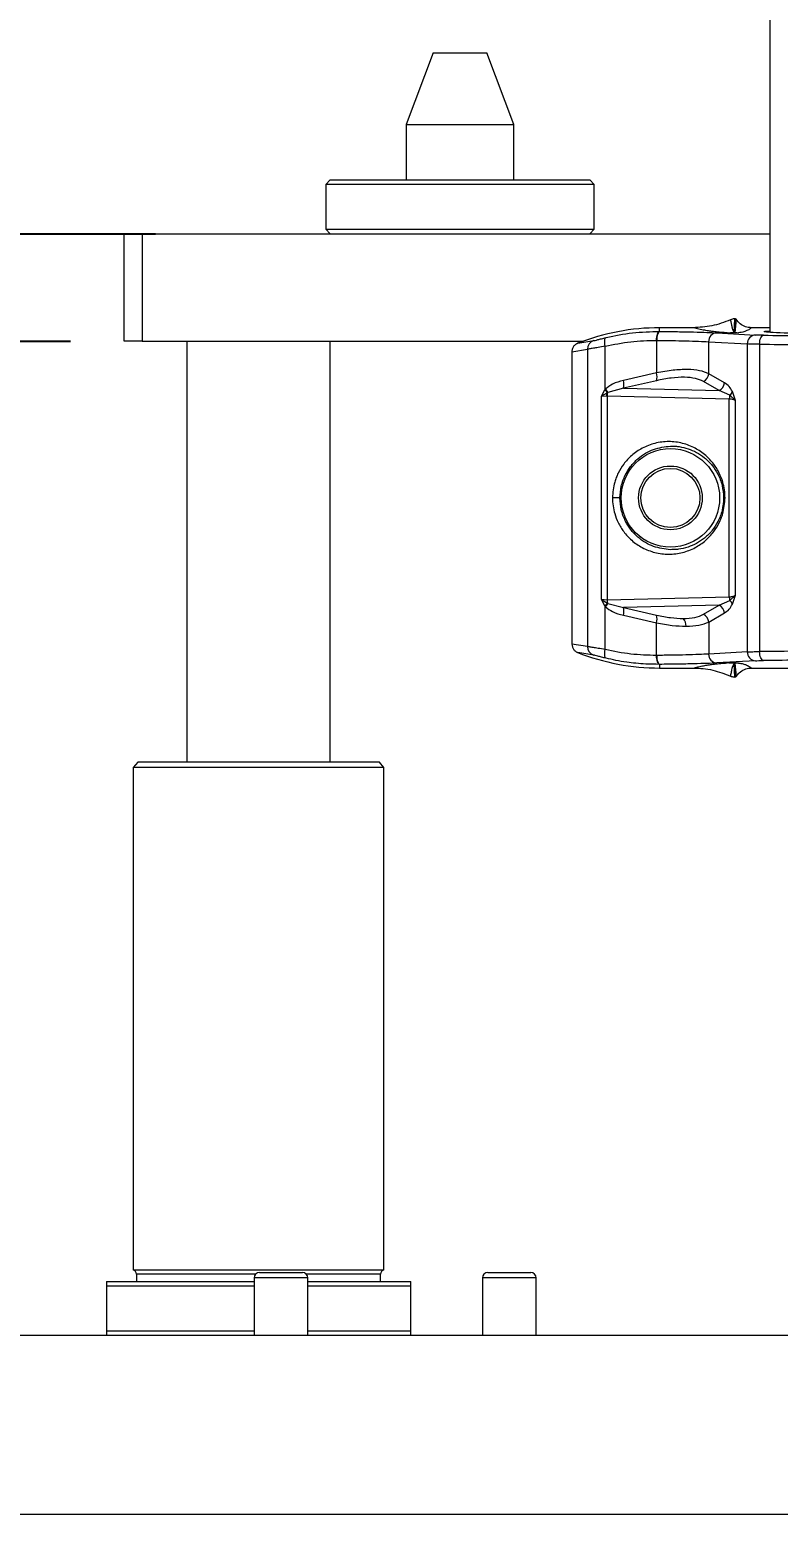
# Model space of a CAD drawing. Header units: millimetres. Extents: x 29 to 2500, y -68 to 1852.
# Drawn here: x 1131.2 to 1214.8, y 196.4 to 362.2 of the extents above; entities that cross this region are included whole.
import ezdxf

# ---------------------------------------------------------------- set-up
doc = ezdxf.new("R2010")
doc.units = ezdxf.units.MM
doc.header["$LTSCALE"] = 6
doc.layers.add('1', color=70, linetype='Continuous')
doc.styles.add('SLDTEXTSTYLE2', font='TXT', dxfattribs={"width": 0.7})
doc.dimstyles.new('SLDDIMSTYLE1', dxfattribs={"dimtxt": 18.169434, "dimasz": 4.5, "dimexe": 0, "dimexo": 0.0625, "dimgap": 4.542358, "dimtad": 0, "dimtih": 1, "dimtoh": 1, "dimrnd": 1e-09, "dimzin": 12, "dimdsep": 46, "dimtxsty": 'SLDTEXTSTYLE2', "dimblk1": 'NONE', "dimblk2": 'NONE', "dimsah": 1, "dimcen": 0.09, "dimadec": 0, "dimazin": 3, "dimtfac": 1, "dimtdec": 3, "dimtofl": 0, "dimtmove": 0, "dimatfit": 3, "dimldrblk": 'NONE', "dimfxl": 0, "dimfrac": 2, "dimtolj": 1, "dimtzin": 12, "dimarcsym": 0})
doc.dimstyles.new('SLDDIMSTYLE2', dxfattribs={"dimtxt": 18.169434, "dimasz": 4.5, "dimexe": 0, "dimexo": 0.0625, "dimgap": 4.542358, "dimtad": 0, "dimtih": 1, "dimtoh": 1, "dimdec": 0, "dimrnd": 1e-09, "dimzin": 12, "dimdsep": 46, "dimtxsty": 'SLDTEXTSTYLE2', "dimblk1": 'NONE', "dimblk2": 'NONE', "dimsah": 1, "dimcen": 0.09, "dimadec": 0, "dimazin": 3, "dimtfac": 1, "dimtdec": 3, "dimtofl": 0, "dimtmove": 0, "dimatfit": 3, "dimldrblk": 'NONE', "dimfxl": 0, "dimfrac": 2, "dimtolj": 1, "dimtzin": 12, "dimarcsym": 0})

# ---------------------------------------------------------------- blocks, each defined once
blk = doc.blocks.new('_D_2')
at = {"layer": '1'}
for p, q in [((912.6, 322.7), (942.6, 327.39)), ((942.6, 327.39), (1135.77, 327.39)), ((912.6, 322.7), (882.6, 322.7))]:
    blk.add_line(p, q, dxfattribs=at)
at = {"layer": '1', "insert": (846.18, 332.58), "char_height": 15.875, "attachment_point": 1, "style": 'SLDTEXTSTYLE2'}
blk.add_mtext('131', dxfattribs=at)
blk = doc.blocks.new('_None')
blk = doc.blocks.new('_D_3')
at = {"layer": '1'}
for p, q in [((912.6, 344.08), (882.6, 344.08)), ((912.6, 344.08), (942.6, 339.39)), ((942.6, 339.39), (1145.27, 339.39))]:
    blk.add_line(p, q, dxfattribs=at)
at = {"layer": '1', "insert": (846.18, 353.96), "char_height": 15.875, "attachment_point": 1, "style": 'SLDTEXTSTYLE2'}
blk.add_mtext('143', dxfattribs=at)
blk = doc.blocks.new('_D_4')
at = {"layer": '1'}
blk.add_line((1333.27, 386.69), (882.6, 386.69), dxfattribs=at)
at = {"layer": '1', "insert": (846.18, 396.57), "char_height": 15.875, "attachment_point": 1, "style": 'SLDTEXTSTYLE2'}
blk.add_mtext('190', dxfattribs=at)
blk = doc.blocks.new('_D_5')
at = {"layer": '1'}
blk.add_line((1186.4, 444.89), (882.6, 444.89), dxfattribs=at)
at = {"layer": '1', "insert": (846.18, 454.77), "char_height": 15.875, "attachment_point": 1, "style": 'SLDTEXTSTYLE2'}
blk.add_mtext('249', dxfattribs=at)

msp = doc.modelspace()

# ---------------------------------------------------------------- linework, layer by layer
at = {"color": 7, "linetype": 'Continuous', "lineweight": 18}
for p, q in [((1213.865, 401.89), (1213.865, 328.37)), ((1176.265, 359.59), (1173.265, 351.59)), ((1176.265, 359.59), (1182.265, 359.59)), ((1185.265, 351.59), (1182.265, 359.59)), ((1173.265, 351.59), (1173.265, 345.39)), ((1173.265, 351.59), (1185.265, 351.59)), ((1185.265, 345.39), (1185.265, 351.59)), ((1164.765, 345.39), (1164.265, 344.89)), ((1164.265, 344.89), (1164.265, 339.89)), ((1189.265, 344.89), (1164.265, 344.89)), ((1164.765, 345.39), (1188.932, 345.39)), ((1188.932, 345.39), (1193.765, 345.39)), ((1194.265, 344.89), (1189.265, 344.89)), ((1194.265, 344.89), (1193.765, 345.39)), ((1194.265, 339.89), (1194.265, 344.89)), ((1164.265, 339.89), (1164.765, 339.39)), ((1164.265, 339.89), (1189.265, 339.89)), ((1189.265, 339.89), (1194.265, 339.89)), ((1193.765, 339.39), (1194.265, 339.89)), ((1141.765, 327.39), (1141.765, 339.39)), ((1141.765, 339.39), (1143.765, 339.39)), ((1143.765, 339.39), (1143.765, 327.39)), ((1143.765, 339.39), (1213.865, 339.39)), ((1201.563, 328.48), (1201.544, 328.48)), ((1201.563, 328.48), (1201.563, 328.89)), ((1205.323, 328.89), (1201.563, 328.89)), ((1207.948, 328.327), (1212.26, 328.078)), ((1209.965, 328.287), (1209.097, 328.326)), ((1209.872, 328.378), (1209.965, 329.89)), ((1209.872, 328.378), (1209.95, 328.374)), ((1209.965, 329.89), (1209.95, 328.374)), ((1209.95, 328.374), (1209.965, 328.287)), ((1209.965, 328.287), (1210.003, 328.371)), ((1210.375, 328.332), (1209.965, 328.287)), ((1210.003, 328.371), (1210.133, 329.799)), ((1213.865, 328.89), (1211.809, 328.89)), ((1143.765, 327.39), (1141.765, 327.39)), ((1143.765, 327.39), (1193.034, 327.39)), ((1148.765, 327.39), (1148.765, 280.39)), ((1164.765, 280.39), (1164.765, 327.39)), ((1192.406, 327.152), (1194.199, 327.45)), ((1195.491, 322.034), (1195.491, 326.824)), ((1201.216, 327.48), (1201.216, 323.846)), ((1201.216, 327.48), (1201.233, 327.48)), ((1207.037, 323.756), (1207.037, 327.327)), ((1207.037, 327.327), (1211.349, 327.078)), ((1211.349, 327.078), (1211.349, 292.702)), ((1212.725, 327.053), (1212.725, 292.727)), ((1191.765, 326.219), (1193.507, 326.496)), ((1191.765, 326.219), (1191.765, 293.561)), ((1193.507, 326.496), (1193.507, 293.285)), ((1201.216, 323.846), (1197.513, 322.999)), ((1208.795, 322.739), (1207.037, 323.756)), ((1195.064, 321.245), (1195.442, 321.961)), ((1195.442, 321.961), (1195.491, 322.034)), ((1195.735, 321.632), (1195.651, 321.586)), ((1195.791, 321.668), (1195.735, 321.632)), ((1197.514, 322.133), (1195.791, 321.668)), ((1201.217, 322.98), (1197.514, 322.133)), ((1197.514, 322.133), (1208.214, 321.873)), ((1208.214, 321.873), (1206.456, 322.891)), ((1209.403, 321.365), (1208.214, 321.873)), ((1210.033, 320.765), (1209.693, 321.759)), ((1195.651, 321.586), (1195.064, 321.245)), ((1195.064, 321.245), (1195.624, 321.304)), ((1195.064, 298.536), (1195.064, 321.245)), ((1195.624, 321.304), (1195.693, 321.303)), ((1195.693, 321.303), (1195.693, 298.477)), ((1195.693, 321.303), (1209.343, 320.971)), ((1209.343, 298.809), (1209.343, 320.971)), ((1210.033, 320.765), (1209.403, 321.365)), ((1210.033, 299.015), (1210.033, 320.765)), ((1197.133, 309.89), (1196.292, 309.89)), ((1208.863, 309.89), (1208.704, 309.89)), ((1195.064, 298.536), (1195.735, 298.148)), ((1195.693, 298.477), (1195.064, 298.536)), ((1195.442, 297.82), (1195.064, 298.536)), ((1209.343, 298.809), (1195.693, 298.477)), ((1208.214, 297.907), (1209.403, 298.415)), ((1209.403, 298.415), (1210.033, 299.015)), ((1209.693, 298.021), (1210.033, 299.015)), ((1195.491, 297.746), (1195.442, 297.82)), ((1195.491, 292.956), (1195.491, 297.746)), ((1195.735, 298.148), (1195.791, 298.112)), ((1195.791, 298.112), (1197.514, 297.647)), ((1197.513, 296.781), (1201.216, 295.934)), ((1208.214, 297.907), (1197.514, 297.647)), ((1197.514, 297.647), (1201.217, 296.8)), ((1206.456, 296.89), (1208.214, 297.907)), ((1207.037, 296.024), (1208.795, 297.041)), ((1201.216, 292.3), (1201.216, 295.934)), ((1207.037, 296.024), (1207.037, 292.453)), ((1193.507, 293.285), (1191.765, 293.561)), ((1194.199, 292.331), (1192.406, 292.628)), ((1201.233, 292.3), (1201.216, 292.3)), ((1211.349, 292.702), (1207.037, 292.453)), ((1201.544, 291.301), (1201.563, 291.301)), ((1201.563, 291.301), (1201.563, 290.89)), ((1201.563, 290.89), (1205.323, 290.89)), ((1212.26, 291.702), (1207.948, 291.454)), ((1209.097, 291.454), (1209.965, 291.493)), ((1209.95, 291.406), (1209.872, 291.402)), ((1209.965, 289.89), (1209.872, 291.402)), ((1209.965, 291.493), (1209.95, 291.406)), ((1209.95, 291.406), (1209.965, 289.89)), ((1209.965, 291.493), (1210.375, 291.448)), ((1210.003, 291.409), (1209.965, 291.493)), ((1210.133, 289.981), (1210.003, 291.409)), ((1211.809, 290.89), (1219.508, 290.89)), ((1143.265, 280.39), (1142.765, 279.79)), ((1156.765, 280.39), (1143.265, 280.39)), ((1170.265, 280.39), (1156.765, 280.39)), ((1170.765, 279.79), (1170.265, 280.39)), ((1142.765, 279.79), (1142.765, 223.673)), ((1170.765, 279.79), (1142.765, 279.79)), ((1170.765, 223.673), (1170.765, 279.79)), ((1139.765, 222.39), (1139.765, 221.89)), ((1139.765, 222.39), (1156.265, 222.39)), ((1142.765, 223.673), (1170.765, 223.673)), ((1143.135, 223.19), (1143.135, 222.39)), ((1156.418, 223.19), (1143.135, 223.19)), ((1156.265, 222.79), (1156.265, 216.39)), ((1162.265, 222.79), (1156.265, 222.79)), ((1156.865, 223.39), (1161.665, 223.39)), ((1170.395, 223.19), (1162.113, 223.19)), ((1162.265, 216.39), (1162.265, 222.79)), ((1162.265, 222.39), (1173.765, 222.39)), ((1170.395, 222.39), (1170.395, 223.19)), ((1173.765, 221.89), (1173.765, 222.39)), ((1181.765, 222.79), (1181.765, 216.39)), ((1187.765, 222.79), (1181.765, 222.79)), ((1182.365, 223.39), (1187.165, 223.39)), ((1187.765, 216.39), (1187.765, 222.79)), ((1139.765, 221.89), (1156.265, 221.89)), ((1139.765, 221.89), (1139.765, 216.89)), ((1162.265, 221.89), (1173.765, 221.89)), ((1173.765, 216.89), (1173.765, 221.89)), ((943.765, 216.39), (1489.765, 216.39)), ((1139.765, 216.89), (1156.265, 216.89)), ((1139.765, 216.89), (1139.765, 216.39)), ((1162.265, 216.89), (1173.765, 216.89)), ((1173.765, 216.39), (1173.765, 216.89)), ((943.765, 196.39), (1489.765, 196.39))]:
    msp.add_line(p, q, dxfattribs=at)
at = {"color": 7, "linetype": 'Continuous', "lineweight": 18, "flags": 128}
for points in [[(1201.216, 327.48), (1201.224, 327.672), (1201.243, 327.857), (1201.274, 328.028), (1201.315, 328.178), (1201.364, 328.303), (1201.42, 328.397), (1201.481, 328.456), (1201.544, 328.48)], [(1201.563, 328.48), (1201.5, 328.456), (1201.439, 328.397), (1201.382, 328.303), (1201.333, 328.178), (1201.292, 328.028), (1201.261, 327.857), (1201.241, 327.672), (1201.233, 327.48)], [(1195.491, 326.824), (1195.458, 327.002), (1195.438, 327.173), (1195.43, 327.333), (1195.435, 327.476), (1195.453, 327.598), (1195.484, 327.693), (1195.525, 327.759), (1195.577, 327.794)], [(1212.725, 327.053), (1212.736, 327.245), (1212.763, 327.43), (1212.805, 327.601), (1212.861, 327.752), (1212.929, 327.876), (1213.007, 327.97), (1213.09, 328.03), (1213.177, 328.053)], [(1195.577, 291.987), (1195.525, 292.021), (1195.484, 292.088), (1195.453, 292.183), (1195.435, 292.304), (1195.43, 292.447), (1195.438, 292.607), (1195.458, 292.779), (1195.491, 292.956)], [(1201.544, 291.301), (1201.481, 291.324), (1201.42, 291.384), (1201.364, 291.478), (1201.315, 291.602), (1201.274, 291.753), (1201.243, 291.923), (1201.224, 292.108), (1201.216, 292.3)], [(1201.233, 292.3), (1201.241, 292.108), (1201.261, 291.923), (1201.292, 291.753), (1201.333, 291.602), (1201.382, 291.478), (1201.439, 291.384), (1201.5, 291.324), (1201.563, 291.301)], [(1213.177, 291.727), (1213.09, 291.751), (1213.007, 291.81), (1212.929, 291.904), (1212.861, 292.028), (1212.805, 292.179), (1212.763, 292.35), (1212.736, 292.535), (1212.725, 292.727)]]:
    msp.add_lwpolyline(points, dxfattribs=at)
at = {"color": 7, "linetype": 'Continuous', "lineweight": 18}
for radius in [5.5, 3.562, 3.3]:
    msp.add_circle((1202.765, 309.89), radius, dxfattribs=at)
for centre, radius, start, end in [((1201.563, 303.89), 25, 90, 111.48817), ((1208.007, 327.358), 0.971, 93.51682, 181.82229), ((1208.982, 335.818), 7.493, 270.87884, 276.82405), ((1209.965, 328.174), 0.2, 79.29201, 94.41059), ((1210.387, 330.231), 1.899, 258.31629, 269.63758), ((1194.503, 326.501), 0.996, 107.78118, 180.3386), ((1212.32, 327.109), 0.971, 93.51682, 181.82229), ((1199.612, 323.412), 1.662, 344.93351, 15.13565), ((1205.936, 323.868), 1.107, 297.99934, 354.22857), ((1193.488, 319.92), 2.825, 37.29853, 46.24351), ((1193.444, 320.049), 2.851, 34.59363, 44.11711), ((1197.129, 321.286), 1.436, 166.07539, 179.32044), ((1195.909, 322.565), 1.662, 344.93351, 15.13565), ((1207.694, 322.85), 1.107, 297.99934, 354.22857), ((1208.763, 322.141), 1.006, 309.5552, 337.71844), ((1197.113, 321.306), 1.489, 169.12976, 180.04985), ((1210.763, 320.956), 1.42, 163.23978, 179.37663), ((1197.129, 298.494), 1.436, 180.67956, 193.92461), ((1210.763, 298.825), 1.42, 180.62337, 196.76022), ((1208.763, 297.64), 1.006, 22.28156, 50.44481), ((1193.488, 299.86), 2.825, 313.75649, 322.70147), ((1193.444, 299.731), 2.851, 315.88289, 325.40637), ((1195.909, 297.215), 1.662, 344.86435, 15.06649), ((1199.612, 296.368), 1.662, 344.86435, 15.06649), ((1205.936, 295.913), 1.107, 5.77143, 62.00066), ((1207.694, 296.93), 1.107, 5.77143, 62.00066), ((1203.345, 295.611), 1.165, 357.36866, 44.20936), ((1201.563, 315.89), 25, 248.51183, 270), ((1194.503, 293.279), 0.996, 179.6614, 252.21882), ((1208.007, 292.422), 0.971, 178.17771, 266.48318), ((1212.32, 292.671), 0.971, 178.17771, 266.48318), ((1208.982, 283.962), 7.493, 83.17595, 89.12116), ((1209.965, 291.606), 0.2, 265.58941, 280.70799), ((1210.387, 289.55), 1.899, 90.36242, 101.68371), ((1142.635, 223.19), 0.5, 360, 74.92994), ((1156.865, 222.79), 0.6, 90, 180), ((1161.665, 222.79), 0.6, 360, 90), ((1170.895, 223.19), 0.5, 105.07006, 180), ((1182.365, 222.79), 0.6, 90, 180), ((1187.165, 222.79), 0.6, 360, 90)]:
    msp.add_arc(centre, radius, start, end, dxfattribs=at)
for points, knots in [([(1195.577, 327.794), (1196.563, 328), (1198.533, 328.411), (1200.541, 328.457), (1201.544, 328.48)], [0, 0, 0, 0, 0.5003915, 1, 1, 1, 1]), ([(1201.563, 328.48), (1202.242, 328.472), (1203.613, 328.457), (1205.398, 328.422), (1206.916, 328.378), (1207.606, 328.344), (1207.948, 328.327)], [0, 0, 0, 0, 0.2474072, 0.4999671, 0.7525446, 1, 1, 1, 1]), ([(1209.472, 329.784), (1209.134, 329.644), (1208.459, 329.365), (1207.077, 328.993), (1206.017, 328.931), (1205.323, 328.89)], [0, 0, 0, 0, 0.2565385, 0.5130759, 1, 1, 1, 1]), ([(1209.097, 328.326), (1208.94, 328.334), (1208.574, 328.354), (1208.161, 328.39), (1207.756, 328.432), (1207.417, 328.476), (1207.124, 328.518), (1206.858, 328.56), (1206.44, 328.633), (1205.9, 328.744), (1205.525, 328.839), (1205.323, 328.89)], [0, 0, 0, 0, 0.0483757, 0.1133258, 0.1953807, 0.2760452, 0.3441806, 0.4188663, 0.5001206, 0.730315, 1, 1, 1, 1]), ([(1209.965, 329.89), (1209.922, 329.889), (1209.835, 329.886), (1209.668, 329.859), (1209.55, 329.813), (1209.472, 329.784)], [0, 0, 0, 0, 0.2555989, 0.5111977, 1, 1, 1, 1]), ([(1209.472, 329.784), (1209.492, 329.665), (1209.531, 329.429), (1209.608, 329.075), (1209.685, 328.724), (1209.81, 328.492), (1209.872, 328.378)], [0, 0, 0, 0, 0.2530803, 0.5055064, 0.7567394, 1, 1, 1, 1]), ([(1210.133, 329.799), (1210.123, 329.813), (1210.107, 329.833), (1210.081, 329.854), (1210.06, 329.867), (1210.037, 329.877), (1210.006, 329.887), (1209.981, 329.889), (1209.965, 329.89)], [0, 0, 0, 0, 0.25401172, 0.38025731, 0.50650336, 0.63274981, 0.75899659, 1, 1, 1, 1]), ([(1211.809, 328.89), (1211.64, 328.903), (1211.248, 328.932), (1210.676, 329.199), (1210.309, 329.541), (1210.158, 329.762), (1210.133, 329.799)], [0, 0, 0, 0, 0.2545822, 0.5936826, 0.9327641, 1, 1, 1, 1]), ([(1211.809, 328.89), (1211.764, 328.853), (1211.678, 328.781), (1211.512, 328.675), (1211.339, 328.586), (1211.157, 328.511), (1210.957, 328.445), (1210.751, 328.385), (1210.482, 328.347), (1210.375, 328.332)], [0, 0, 0, 0, 0.2018627, 0.3855972, 0.5662945, 0.6775123, 0.7915409, 0.9169462, 1, 1, 1, 1]), ([(1221.765, 328.227), (1221.304, 328.228), (1219.911, 328.229), (1217.645, 328.25), (1215.368, 328.296), (1213.775, 328.361), (1213.153, 328.434), (1213.219, 328.493), (1213.758, 328.521), (1213.865, 328.526)], [0, 0, 0, 0, 0.0847385, 0.2559797, 0.4310534, 0.6061784, 0.7813667, 0.9565873, 1, 1, 1, 1]), ([(1192.406, 327.152), (1192.303, 327.1), (1192.099, 326.996), (1191.882, 326.723), (1191.778, 326.45), (1191.768, 326.278), (1191.765, 326.219)], [0, 0, 0, 0, 0.2846901, 0.5694505, 0.8523325, 1, 1, 1, 1]), ([(1195.491, 326.824), (1195.209, 326.778), (1194.71, 326.697), (1194.114, 326.592), (1193.685, 326.519), (1193.565, 326.503), (1193.507, 326.496)], [0, 0, 0, 0, 0.2826531, 0.4995804, 0.758587, 1, 1, 1, 1]), ([(1194.199, 327.45), (1194.242, 327.458), (1194.329, 327.475), (1194.65, 327.559), (1195.068, 327.668), (1195.407, 327.752), (1195.577, 327.794)], [0, 0, 0, 0, 0.2501017, 0.50016, 0.7502237, 1, 1, 1, 1]), ([(1195.491, 326.824), (1196.436, 327.021), (1198.326, 327.416), (1200.252, 327.459), (1201.216, 327.48)], [0, 0, 0, 0, 0.4996249, 1, 1, 1, 1]), ([(1201.233, 327.48), (1201.799, 327.473), (1202.97, 327.459), (1204.561, 327.425), (1206.016, 327.382), (1206.69, 327.346), (1207.037, 327.327)], [0, 0, 0, 0, 0.2267031, 0.4689409, 0.7267087, 1, 1, 1, 1]), ([(1212.725, 327.053), (1212.451, 327.056), (1211.869, 327.062), (1211.529, 327.073), (1211.349, 327.078)], [0, 0, 0, 0, 0.4706538, 1, 1, 1, 1]), ([(1213.177, 328.053), (1212.983, 328.056), (1212.596, 328.062), (1212.372, 328.073), (1212.26, 328.078)], [0, 0, 0, 0, 0.4999716, 1, 1, 1, 1]), ([(1212.725, 327.053), (1214.182, 327.038), (1217.069, 327.008), (1221.765, 326.996), (1226.461, 327.008), (1229.348, 327.038), (1230.805, 327.053)], [0, 0, 0, 0, 0.2523369, 0.5, 0.7476644, 1, 1, 1, 1]), ([(1213.177, 328.053), (1214.528, 328.038), (1217.269, 328.007), (1221.765, 327.995), (1226.262, 328.007), (1229.002, 328.038), (1230.353, 328.053)], [0, 0, 0, 0, 0.2465356, 0.5, 0.7534644, 1, 1, 1, 1]), ([(1207.037, 323.756), (1206.721, 323.884), (1206.097, 324.135), (1204.712, 324.253), (1203.085, 324.181), (1201.844, 323.959), (1201.216, 323.846)], [0, 0, 0, 0, 0.2536479, 0.5005611, 0.7475629, 1, 1, 1, 1]), ([(1206.456, 322.891), (1206.177, 323.016), (1205.618, 323.268), (1204.366, 323.388), (1202.887, 323.315), (1201.772, 323.091), (1201.217, 322.98)], [0, 0, 0, 0, 0.2495561, 0.5006901, 0.7514536, 1, 1, 1, 1]), ([(1197.513, 322.999), (1197.096, 322.895), (1196.361, 322.711), (1195.754, 322.238), (1195.491, 322.034)], [0, 0, 0, 0, 0.5672743, 1, 1, 1, 1]), ([(1209.693, 321.759), (1209.574, 321.96), (1209.301, 322.422), (1208.978, 322.625), (1208.795, 322.739)], [0, 0, 0, 0, 0.4362743, 1, 1, 1, 1]), ([(1209.343, 320.971), (1209.481, 320.958), (1209.763, 320.933), (1209.942, 320.821), (1210.033, 320.765)], [0, 0, 0, 0, 0.4899747, 1, 1, 1, 1]), ([(1208.863, 309.89), (1208.851, 310.188), (1208.826, 310.789), (1208.613, 311.729), (1208.305, 312.525), (1207.945, 313.179), (1207.596, 313.691), (1207.185, 314.182), (1206.515, 314.828), (1205.505, 315.516), (1204.105, 316.049), (1202.578, 316.238), (1201.051, 316.049), (1199.651, 315.516), (1198.641, 314.829), (1197.971, 314.182), (1197.44, 313.548), (1197.016, 312.865), (1196.711, 312.163), (1196.403, 311.28), (1196.34, 310.492), (1196.292, 309.89)], [0, 0, 0, 0, 0.0380687, 0.0767946, 0.1247251, 0.152566, 0.1812714, 0.2139593, 0.2477484, 0.3243812, 0.4097376, 0.5001816, 0.5906257, 0.675982, 0.7526149, 0.7863771, 0.8190918, 0.8755599, 0.899812, 0.9235557, 1, 1, 1, 1]), ([(1197.133, 309.89), (1197.162, 310.329), (1197.224, 311.237), (1197.679, 312.436), (1198.322, 313.469), (1199.354, 314.545), (1200.863, 315.443), (1202.132, 315.596), (1202.765, 315.672)], [0, 0, 0, 0, 0.1210832, 0.250308, 0.3682324, 0.5013638, 0.7511256, 1, 1, 1, 1]), ([(1202.765, 315.672), (1202.995, 315.671), (1203.291, 315.669), (1203.621, 315.632), (1204.049, 315.573), (1205.06, 315.336), (1206.336, 314.663), (1207.428, 313.58), (1208.106, 312.542), (1208.6, 311.311), (1208.669, 310.364), (1208.704, 309.89)], [0, 0, 0, 0, 0.08664703, 0.11196644, 0.12525124, 0.24951121, 0.49874961, 0.63188783, 0.74892675, 0.87425568, 1, 1, 1, 1]), ([(1196.292, 309.89), (1196.305, 309.592), (1196.329, 308.991), (1196.543, 308.051), (1196.851, 307.255), (1197.211, 306.601), (1197.56, 306.089), (1197.971, 305.599), (1198.641, 304.952), (1199.651, 304.265), (1201.051, 303.731), (1202.578, 303.543), (1204.105, 303.731), (1205.505, 304.265), (1206.515, 304.952), (1207.185, 305.599), (1207.716, 306.232), (1208.139, 306.915), (1208.445, 307.617), (1208.753, 308.5), (1208.815, 309.289), (1208.863, 309.89)], [0, 0, 0, 0, 0.0380687, 0.0767946, 0.1247251, 0.152566, 0.1812714, 0.2139593, 0.2477484, 0.3243812, 0.4097376, 0.5001816, 0.5906257, 0.675982, 0.7526149, 0.7863771, 0.8190918, 0.8755599, 0.899812, 0.9235557, 1, 1, 1, 1]), ([(1202.765, 304.108), (1202.13, 304.185), (1200.861, 304.338), (1199.353, 305.236), (1198.323, 306.31), (1197.68, 307.341), (1197.224, 308.541), (1197.162, 309.45), (1197.133, 309.89)], [0, 0, 0, 0, 0.2496373, 0.49861, 0.6314941, 0.7492234, 0.8787033, 1, 1, 1, 1]), ([(1208.704, 309.89), (1208.669, 309.416), (1208.6, 308.469), (1208.106, 307.238), (1207.428, 306.2), (1206.336, 305.117), (1205.027, 304.426), (1203.948, 304.185), (1203.291, 304.111), (1202.995, 304.11), (1202.765, 304.108)], [0, 0, 0, 0, 0.1257555, 0.2511128, 0.3681985, 0.5014013, 0.7504833, 0.8879623, 0.9133108, 1, 1, 1, 1]), ([(1210.033, 299.015), (1209.942, 298.959), (1209.763, 298.848), (1209.481, 298.822), (1209.343, 298.809)], [0, 0, 0, 0, 0.5100253, 1, 1, 1, 1]), ([(1195.491, 297.746), (1195.754, 297.542), (1196.361, 297.07), (1197.096, 296.885), (1197.513, 296.781)], [0, 0, 0, 0, 0.4327257, 1, 1, 1, 1]), ([(1201.217, 296.8), (1201.751, 296.691), (1202.812, 296.473), (1203.726, 296.44), (1204.18, 296.423)], [0, 0, 0, 0, 0.5029257, 1, 1, 1, 1]), ([(1204.18, 296.423), (1204.642, 296.444), (1205.573, 296.486), (1206.16, 296.754), (1206.456, 296.89)], [0, 0, 0, 0, 0.4964076, 1, 1, 1, 1]), ([(1208.795, 297.041), (1208.978, 297.156), (1209.301, 297.359), (1209.574, 297.82), (1209.693, 298.021)], [0, 0, 0, 0, 0.5637257, 1, 1, 1, 1]), ([(1201.216, 295.934), (1201.814, 295.824), (1202.995, 295.607), (1204.008, 295.574), (1204.509, 295.557)], [0, 0, 0, 0, 0.5054558, 1, 1, 1, 1]), ([(1204.509, 295.557), (1205.018, 295.578), (1206.051, 295.619), (1206.706, 295.888), (1207.037, 296.024)], [0, 0, 0, 0, 0.493251, 1, 1, 1, 1]), ([(1191.765, 293.561), (1191.776, 293.449), (1191.798, 293.225), (1191.971, 292.928), (1192.187, 292.728), (1192.347, 292.655), (1192.406, 292.628)], [0, 0, 0, 0, 0.2793396, 0.5586098, 0.8397034, 1, 1, 1, 1]), ([(1195.491, 292.956), (1195.209, 293.002), (1194.71, 293.083), (1194.114, 293.189), (1193.685, 293.262), (1193.565, 293.277), (1193.507, 293.285)], [0, 0, 0, 0, 0.2826629, 0.4995804, 0.758593, 1, 1, 1, 1]), ([(1195.577, 291.987), (1195.407, 292.028), (1195.068, 292.112), (1194.65, 292.221), (1194.329, 292.305), (1194.242, 292.322), (1194.199, 292.331)], [0, 0, 0, 0, 0.2497763, 0.49984, 0.7498983, 1, 1, 1, 1]), ([(1201.216, 292.3), (1200.252, 292.321), (1198.326, 292.364), (1196.436, 292.759), (1195.491, 292.956)], [0, 0, 0, 0, 0.5003751, 1, 1, 1, 1]), ([(1201.544, 291.301), (1201.03, 291.306), (1200.153, 291.314), (1198.932, 291.412), (1197.819, 291.546), (1196.704, 291.73), (1195.94, 291.904), (1195.577, 291.987)], [0, 0, 0, 0, 0.2560913, 0.4376176, 0.6101078, 0.8148544, 1, 1, 1, 1]), ([(1207.037, 292.453), (1206.69, 292.435), (1206.016, 292.398), (1204.561, 292.355), (1202.97, 292.321), (1201.799, 292.307), (1201.233, 292.3)], [0, 0, 0, 0, 0.2732913, 0.5310591, 0.7732969, 1, 1, 1, 1]), ([(1211.349, 292.702), (1211.529, 292.707), (1211.869, 292.718), (1212.451, 292.724), (1212.725, 292.727)], [0, 0, 0, 0, 0.5293462, 1, 1, 1, 1]), ([(1221.765, 292.781), (1220.21, 292.779), (1217.069, 292.774), (1214.182, 292.743), (1212.725, 292.727)], [0, 0, 0, 0, 0.4953275, 1, 1, 1, 1]), ([(1221.765, 291.781), (1220.274, 291.779), (1217.29, 291.774), (1214.548, 291.743), (1213.177, 291.727)], [0, 0, 0, 0, 0.499991, 1, 1, 1, 1]), ([(1207.948, 291.454), (1207.606, 291.437), (1206.916, 291.402), (1205.398, 291.359), (1203.613, 291.323), (1202.242, 291.308), (1201.563, 291.301)], [0, 0, 0, 0, 0.2474554, 0.5000329, 0.7525928, 1, 1, 1, 1]), ([(1205.323, 290.89), (1205.405, 290.912), (1205.565, 290.953), (1205.82, 291.014), (1206.075, 291.071), (1206.334, 291.124), (1206.591, 291.174), (1206.847, 291.218), (1207.101, 291.259), (1207.376, 291.299), (1207.772, 291.35), (1208.225, 291.403), (1208.848, 291.44), (1209.097, 291.454)], [0, 0, 0, 0, 0.1126223, 0.2189207, 0.3189012, 0.4125714, 0.4999403, 0.5776327, 0.6493537, 0.7151193, 0.7915739, 0.9166573, 1, 1, 1, 1]), ([(1205.323, 290.89), (1205.688, 290.878), (1206.418, 290.854), (1207.83, 290.625), (1208.822, 290.245), (1209.472, 289.997)], [0, 0, 0, 0, 0.2565362, 0.5130731, 1, 1, 1, 1]), ([(1209.872, 291.402), (1209.797, 291.249), (1209.644, 290.938), (1209.556, 290.469), (1209.5, 290.154), (1209.472, 289.997)], [0, 0, 0, 0, 0.3267926, 0.6626865, 1, 1, 1, 1]), ([(1210.133, 289.981), (1210.235, 290.116), (1210.474, 290.429), (1211.01, 290.762), (1211.496, 290.884), (1211.764, 290.889), (1211.809, 290.89)], [0, 0, 0, 0, 0.2545858, 0.5935692, 0.9325658, 1, 1, 1, 1]), ([(1210.375, 291.448), (1210.466, 291.436), (1210.688, 291.406), (1210.889, 291.354), (1211.073, 291.299), (1211.22, 291.244), (1211.339, 291.192), (1211.489, 291.118), (1211.656, 291.018), (1211.756, 290.934), (1211.809, 290.89)], [0, 0, 0, 0, 0.06774617, 0.16593202, 0.27631606, 0.36461355, 0.46262443, 0.55311407, 0.76395274, 1, 1, 1, 1]), ([(1212.26, 291.702), (1212.372, 291.708), (1212.596, 291.718), (1212.983, 291.724), (1213.177, 291.727)], [0, 0, 0, 0, 0.5000284, 1, 1, 1, 1]), ([(1209.472, 289.997), (1209.534, 289.972), (1209.643, 289.929), (1209.81, 289.896), (1209.913, 289.892), (1209.965, 289.89)], [0, 0, 0, 0, 0.3915925, 0.6932513, 1, 1, 1, 1]), ([(1209.965, 289.89), (1209.982, 289.891), (1210.007, 289.893), (1210.039, 289.904), (1210.062, 289.915), (1210.083, 289.928), (1210.109, 289.949), (1210.123, 289.968), (1210.133, 289.981)], [0, 0, 0, 0, 0.2540313, 0.38027824, 0.50652487, 0.63277111, 0.75901691, 1, 1, 1, 1])]:
    msp.add_open_spline(points, degree=3, knots=knots, dxfattribs=at)

# ---------------------------------------------------------------- dimensions: what is measured, and where the dimension line sits
at = {"layer": '1'}
for feature_location, offset, origin, dimstyle, picture, middle in [((1192.397525821, 444.890162901), (-309.793230297, 0), (941.765299378, 196.390162901), 'SLDDIMSTYLE2', '_D_5', (864.392142414, 444.890162901)), ((1339.265, 386.69), (-456.661, 0), (941.765, 196.39), 'SLDDIMSTYLE2', '_D_4', (864.392, 386.69)), ((1151.265, 339.39), (-268.661, 4.689), (941.765, 196.39), 'SLDDIMSTYLE1', '_D_3', (864.392, 344.079)), ((1141.765, 327.39), (-259.161, -4.689), (941.765, 196.39), 'SLDDIMSTYLE1', '_D_2', (864.392, 322.701))]:
    dim = msp.add_ordinate_dim(feature_location=feature_location, offset=offset, dtype=0, origin=origin, dimstyle=dimstyle, dxfattribs=at)
    dim.commit()
    dim.dimension.update_dxf_attribs({"geometry": picture, "text_midpoint": middle})

doc.saveas('drawing.dxf')
